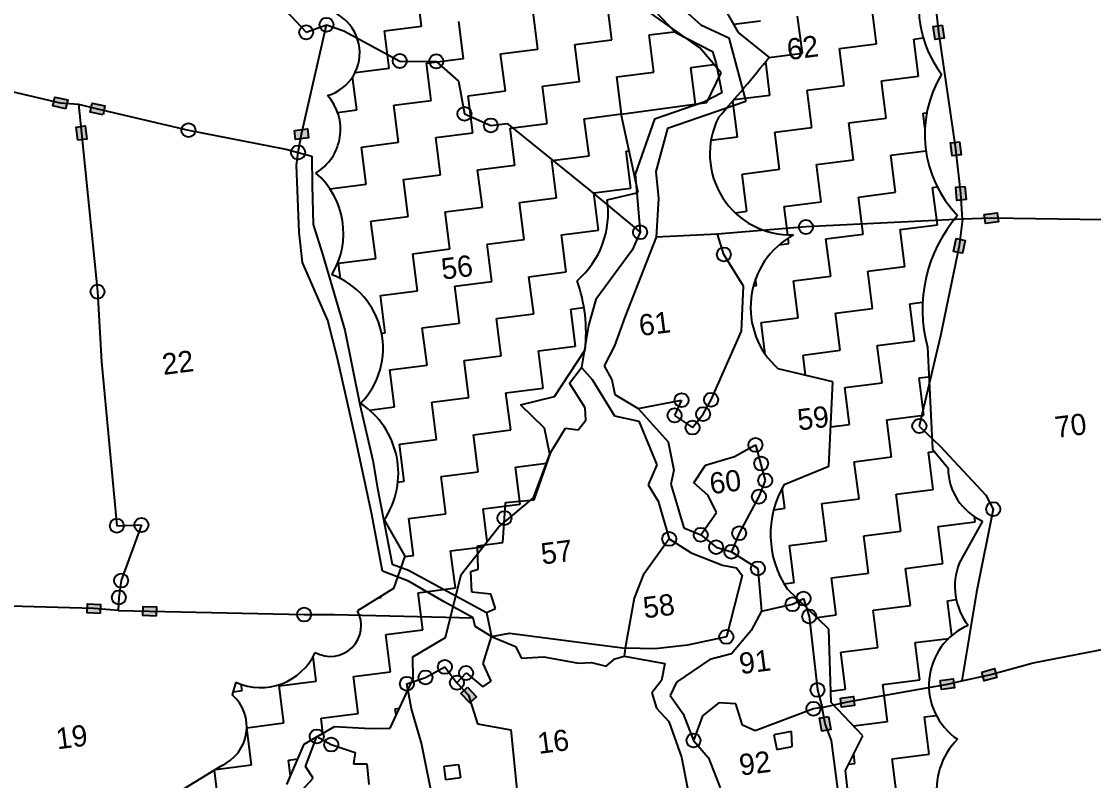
# Model space of a CAD drawing. Header units: metres. Extents: x 319146 to 321938, y 1851057 to 1854971.
# Drawn here: x 319807 to 320727, y 1852050 to 1852702 of the extents above; entities that cross this region are included whole.
import ezdxf

# ---------------------------------------------------------------- set-up
doc = ezdxf.new("R2010")
doc.units = ezdxf.units.M
doc.header["$LTSCALE"] = 0.3
for name, color, linetype in [('LINE_WATER', 4, 'Continuous'), ('OFF', 1, 'Continuous'), ('OTHERS', 1, 'Continuous'), ('POLY_HATCH', 12, 'Continuous'), ('POLY_PARCEL', 6, 'Continuous'), ('POLY_WATER', 4, 'Continuous'), ('TEXT_PARCEL', 7, 'Continuous')]:
    doc.layers.add(name, color=color, linetype=linetype)
doc.styles.add('TEXT_MAP', font='')
doc.styles.get('TEXT_MAP').set_extended_font_data('Kruti Dev 050')

msp = doc.modelspace()

# ---------------------------------------------------------------- hatches: boundary and pattern name
for points in [[(320591.49, 1852686.15), (320599.2, 1852687.29), (320597.55, 1852698.44), (320589.84, 1852697.3)], [(319835.93, 1852636.79), (319834.17, 1852629.2), (319845.14, 1852626.64), (319846.91, 1852634.23)], [(319867.82, 1852631.5), (319866.19, 1852623.88), (319877.21, 1852621.53), (319878.84, 1852629.15)], [(319861.8, 1852611.92), (319854.07, 1852610.93), (319855.49, 1852599.76), (319863.22, 1852600.74)], [(320053.6, 1852601.62), (320052.62, 1852609.35), (320041.44, 1852607.92), (320042.42, 1852600.19)], [(320606.05, 1852586.33), (320613.79, 1852587.24), (320612.48, 1852598.43), (320604.74, 1852597.52)], [(320610.22, 1852548.09), (320617.98, 1852548.83), (320616.9, 1852560.05), (320609.14, 1852559.3)], [(320645.82, 1852529.72), (320644.84, 1852537.45), (320633.66, 1852536.03), (320634.65, 1852528.3)], [(320607.21, 1852504.31), (320614.84, 1852502.72), (320617.14, 1852513.75), (320609.51, 1852515.34)], [(319863.94, 1852201.86), (319863.61, 1852194.07), (319874.86, 1852193.6), (319875.19, 1852201.38)], [(319911.73, 1852199.55), (319911.44, 1852191.76), (319922.7, 1852191.35), (319922.99, 1852199.14)], [(320644.54, 1852138.73), (320642.52, 1852146.26), (320631.64, 1852143.34), (320633.66, 1852135.82)], [(320608.03, 1852129.68), (320607.05, 1852137.42), (320595.87, 1852135.99), (320596.85, 1852128.26)], [(320192.01, 1852116.76), (320197.67, 1852122.11), (320189.94, 1852130.3), (320184.27, 1852124.95)], [(320522.27, 1852114.72), (320521.29, 1852122.45), (320510.11, 1852121.03), (320511.1, 1852113.3)], [(320494.28, 1852092.55), (320501.95, 1852093.95), (320499.93, 1852105.03), (320492.27, 1852103.63)]]:
    msp.add_hatch(color=256).paths.add_polyline_path(points)

# ---------------------------------------------------------------- linework, layer by layer
for points in [[(320597.55, 1852698.44), (320599.2, 1852687.29), (320591.49, 1852686.15), (320589.84, 1852697.3)], [(319845.14, 1852626.64), (319834.17, 1852629.2), (319835.93, 1852636.79), (319846.91, 1852634.23)], [(319877.21, 1852621.53), (319866.19, 1852623.88), (319867.82, 1852631.5), (319878.84, 1852629.15)], [(319855.49, 1852599.76), (319854.07, 1852610.93), (319861.8, 1852611.92), (319863.22, 1852600.74)], [(320041.44, 1852607.92), (320052.62, 1852609.35), (320053.6, 1852601.62), (320042.42, 1852600.19)], [(320612.48, 1852598.43), (320613.79, 1852587.24), (320606.05, 1852586.33), (320604.74, 1852597.52)], [(320616.9, 1852560.05), (320617.98, 1852548.83), (320610.22, 1852548.09), (320609.14, 1852559.3)], [(320633.66, 1852536.03), (320644.84, 1852537.45), (320645.82, 1852529.72), (320634.65, 1852528.3)], [(320617.14, 1852513.75), (320614.84, 1852502.72), (320607.21, 1852504.31), (320609.51, 1852515.34)], [(319874.86, 1852193.6), (319863.61, 1852194.07), (319863.94, 1852201.86), (319875.19, 1852201.38)], [(319922.7, 1852191.35), (319911.44, 1852191.76), (319911.73, 1852199.55), (319922.99, 1852199.14)], [(320631.64, 1852143.34), (320642.52, 1852146.26), (320644.54, 1852138.73), (320633.66, 1852135.82)], [(320595.87, 1852135.99), (320607.05, 1852137.42), (320608.03, 1852129.68), (320596.85, 1852128.26)], [(320189.94, 1852130.3), (320197.67, 1852122.11), (320192.01, 1852116.76), (320184.27, 1852124.95)], [(320510.11, 1852121.03), (320521.29, 1852122.45), (320522.27, 1852114.72), (320511.1, 1852113.3)], [(320499.93, 1852105.03), (320501.95, 1852093.95), (320494.28, 1852092.55), (320492.27, 1852103.63)]]:
    msp.add_lwpolyline(points, close=True)
for centre in [(320069.05, 1852698.85), (320051.58, 1852692.3), (320131.93, 1852667.68), (320163.26, 1852667.39), (320187.46, 1852622.35), (320210.11, 1852612.42), (319950.51, 1852608.35), (320044.63, 1852589.28), (320338.23, 1852520.69), (320480.58, 1852525.25), (320410.08, 1852501.68), (319872.48, 1852469.75), (320373.86, 1852376.62), (320399.11, 1852377.03), (320392.25, 1852364.67), (320367.85, 1852363.61), (320383.25, 1852353.06), (320577.89, 1852354.46), (320437.22, 1852338.25), (320442.12, 1852322.2), (320445.63, 1852307.72), (320445.63, 1852307.72), (320440.2, 1852293.82), (320641.36, 1852283.14), (320221.76, 1852275.42), (319889.05, 1852268.86), (319910.14, 1852269.52), (320363.22, 1852257.55), (320390.23, 1852261.14), (320423.27, 1852262.4), (320403.47, 1852250.49), (320416.59, 1852246.51), (320439.34, 1852232.25), (319892.72, 1852221.84), (319890.79, 1852207.4), (320469.03, 1852201.54), (320478.54, 1852206.34), (320049.8, 1852192.63), (320483.36, 1852191.06), (320412.24, 1852173.45), (320170.69, 1852147.76), (320154.01, 1852138.72), (320181.01, 1852134.2), (320188.8, 1852142.5), (320138.07, 1852133.23), (320490.48, 1852127.95), (320486.97, 1852111.85), (320060.68, 1852088.12), (320073.08, 1852081.04), (320384.03, 1852084.68)]:
    msp.add_circle(centre, 6.03)
at = {"layer": 'LINE_WATER'}
for p, q in [((320210.73, 1852173.94), (320231.33, 1852165.12)), ((320231.33, 1852165.12), (320236.34, 1852155.26)), ((320236.34, 1852155.26), (320255.54, 1852156.39)), ((320255.54, 1852156.39), (320285.34, 1852150.99)), ((320285.34, 1852150.99), (320296.36, 1852151.45)), ((320296.36, 1852151.45), (320308.96, 1852148.37)), ((320308.96, 1852148.37), (320316.6, 1852154.78)), ((320316.6, 1852154.78), (320324.48, 1852156.84))]:
    msp.add_line(p, q, dxfattribs=at)
at = {"layer": 'OFF'}
for p, q in [((320044.63, 1852589.28), (320056.33, 1852585.89)), ((320206.25, 1852194.38), (320210.73, 1852173.94))]:
    msp.add_line(p, q, dxfattribs=at)
at = {"layer": 'OTHERS'}
for p, q in [((320468.1, 1852092.18), (320452.99, 1852089.34)), ((320452.99, 1852089.34), (320455.48, 1852076.92)), ((320468.8, 1852079.53), (320468.1, 1852092.18)), ((320455.48, 1852076.92), (320468.8, 1852079.53)), ((320169.93, 1852062.44), (320182.47, 1852064.03)), ((320171.41, 1852050.8), (320169.93, 1852062.44)), ((320182.47, 1852064.03), (320183.95, 1852052.39)), ((320183.95, 1852052.39), (320171.41, 1852050.8))]:
    msp.add_line(p, q, dxfattribs=at)
at = {"layer": 'POLY_HATCH'}
for p, q in [((320422.74, 1852692.1), (320385.23, 1852758.71)), ((320389.38, 1852678.98), (320329.52, 1852721.65)), ((320449.04, 1852670.99), (320422.74, 1852692.1)), ((320407.88, 1852657.46), (320389.38, 1852678.98)), ((320395.36, 1852631.99), (320407.88, 1852657.46)), ((320321.84, 1852622.13), (320395.36, 1852631.99)), ((320336.5, 1852554.91), (320321.84, 1852622.13)), ((320309.85, 1852548.47), (320336.5, 1852554.91)), ((320264.88, 1852379.91), (320291, 1852419.7)), ((320584.88, 1852422.07), (320589.3, 1852334.66)), ((320503.58, 1852392.32), (320456.61, 1852403.62)), ((320500.08, 1852319.97), (320503.58, 1852392.32)), ((320235.68, 1852372.74), (320264.88, 1852379.91)), ((320256.08, 1852352.71), (320235.68, 1852372.74)), ((320260.82, 1852330.16), (320256.08, 1852352.71)), ((320589.3, 1852334.66), (320602.63, 1852318.21)), ((320246.63, 1852292.96), (320260.82, 1852330.16)), ((320461.83, 1852304.23), (320500.08, 1852319.97)), ((320216.55, 1852267.57), (320246.63, 1852292.96)), ((320118.55, 1852273.87), (320136.26, 1852242.9)), ((320632.22, 1852272.9), (320612.23, 1852236.73)), ((320184.67, 1852227.06), (320216.55, 1852267.57)), ((320136.26, 1852242.9), (320126.48, 1852215.04)), ((320171.04, 1852172.89), (320184.67, 1852227.06)), ((320126.48, 1852215.04), (320095.6, 1852195.94)), ((320500.22, 1852180.1), (320464.41, 1852214.67)), ((320502.21, 1852117.26), (320500.22, 1852180.1)), ((320143.04, 1852156.29), (320171.04, 1852172.89)), ((320143.57, 1852137.46), (320143.04, 1852156.29)), ((319991.23, 1852134.49), (319988.19, 1852123.73)), ((320123.62, 1852095.27), (320143.57, 1852137.46)), ((320529.5, 1852088.65), (320502.21, 1852117.26)), ((320049.98, 1852081.37), (320076.01, 1852096.66)), ((320076.01, 1852096.66), (320106.87, 1852095)), ((320106.87, 1852095), (320123.62, 1852095.27)), ((320514.58, 1852058.9), (320529.5, 1852088.65)), ((320034.93, 1852046.72), (320049.98, 1852081.37)), ((319978.87, 1852062.93), (319938.33, 1852038.08)), ((320518.57, 1852022.05), (320514.58, 1852058.9))]:
    msp.add_line(p, q, dxfattribs=at)
at = {"layer": 'POLY_HATCH', "linetype": 'Continuous'}
for p, q in [((320150.69, 1852697.58), (320146.63, 1852729.45)), ((320314.09, 1852685.99), (320310.03, 1852717.86)), ((320541.23, 1852682.51), (320537.17, 1852714.38)), ((320186.61, 1852669.77), (320182.56, 1852701.64)), ((320250.35, 1852677.88), (320246.3, 1852709.75)), ((320418.68, 1852699.3), (320441.57, 1852702.21)), ((320477.49, 1852674.4), (320473.44, 1852706.27)), ((320118.82, 1852693.53), (320150.69, 1852697.58)), ((320122.87, 1852661.66), (320118.82, 1852693.53)), ((320345.96, 1852690.05), (320369.63, 1852693.06)), ((320282.22, 1852681.93), (320314.09, 1852685.99)), ((320350.01, 1852658.18), (320345.96, 1852690.05)), ((320573.1, 1852686.56), (320581.19, 1852687.59)), ((320577.15, 1852654.69), (320573.1, 1852686.56)), ((320218.48, 1852673.82), (320250.35, 1852677.88)), ((320222.54, 1852641.95), (320218.48, 1852673.82)), ((320286.28, 1852650.07), (320282.22, 1852681.93)), ((320448.85, 1852670.75), (320477.49, 1852674.4)), ((320509.36, 1852678.45), (320541.23, 1852682.51)), ((320513.42, 1852646.58), (320509.36, 1852678.45)), ((320154.74, 1852665.71), (320186.61, 1852669.77)), ((320158.8, 1852633.84), (320154.74, 1852665.71)), ((320381.88, 1852662.23), (320401.62, 1852664.74)), ((320449.68, 1852638.47), (320446.02, 1852667.23)), ((320093.64, 1852657.94), (320122.87, 1852661.66)), ((320318.14, 1852654.12), (320350.01, 1852658.18)), ((320385.89, 1852630.72), (320381.88, 1852662.23)), ((320095.06, 1852625.73), (320091.45, 1852654.07)), ((320254.41, 1852646.01), (320286.28, 1852650.07)), ((320258.46, 1852614.14), (320254.41, 1852646.01)), ((320322.2, 1852622.25), (320318.14, 1852654.12)), ((320481.55, 1852642.53), (320513.42, 1852646.58)), ((320545.28, 1852650.64), (320577.15, 1852654.69)), ((320549.34, 1852618.77), (320545.28, 1852650.64)), ((320190.67, 1852637.9), (320222.54, 1852641.95)), ((320194.72, 1852606.03), (320190.67, 1852637.9)), ((320418.81, 1852634.54), (320449.68, 1852638.47)), ((320485.6, 1852610.66), (320481.55, 1852642.53)), ((320126.93, 1852629.79), (320158.8, 1852633.84)), ((320130.98, 1852597.92), (320126.93, 1852629.79)), ((320421.86, 1852602.55), (320417.92, 1852633.51)), ((320078.53, 1852623.63), (320095.06, 1852625.73)), ((320290.33, 1852618.2), (320322.2, 1852622.25)), ((320294.39, 1852586.33), (320290.33, 1852618.2)), ((320517.47, 1852614.71), (320549.34, 1852618.77)), ((320581.21, 1852622.82), (320584.31, 1852623.22)), ((320582.76, 1852610.65), (320581.21, 1852622.82)), ((320226.59, 1852610.09), (320258.46, 1852614.14)), ((320230.65, 1852578.22), (320226.59, 1852610.09)), ((320453.73, 1852606.6), (320485.6, 1852610.66)), ((320521.53, 1852582.84), (320517.47, 1852614.71)), ((320162.85, 1852601.98), (320194.72, 1852606.03)), ((320166.91, 1852570.11), (320162.85, 1852601.98)), ((320399.06, 1852599.65), (320421.86, 1852602.55)), ((320457.79, 1852574.73), (320453.73, 1852606.6)), ((320099.12, 1852593.86), (320130.98, 1852597.92)), ((320103.17, 1852562), (320099.12, 1852593.86)), ((320326.26, 1852590.38), (320328.7, 1852590.69)), ((320553.4, 1852586.9), (320583.56, 1852590.74)), ((320262.52, 1852582.27), (320294.39, 1852586.33)), ((320266.57, 1852550.4), (320262.52, 1852582.27)), ((320330.31, 1852558.51), (320326.26, 1852590.38)), ((320489.66, 1852578.79), (320521.53, 1852582.84)), ((320557.45, 1852555.03), (320553.4, 1852586.9)), ((320198.78, 1852574.16), (320230.65, 1852578.22)), ((320202.83, 1852542.29), (320198.78, 1852574.16)), ((320425.92, 1852570.68), (320457.79, 1852574.73)), ((320493.71, 1852546.92), (320489.66, 1852578.79)), ((320135.04, 1852566.05), (320166.91, 1852570.11)), ((320139.1, 1852534.18), (320135.04, 1852566.05)), ((320429.97, 1852538.81), (320425.92, 1852570.68)), ((320071.91, 1852558.02), (320103.17, 1852562)), ((320298.44, 1852554.46), (320330.31, 1852558.51)), ((320302.5, 1852522.59), (320298.44, 1852554.46)), ((320525.58, 1852550.98), (320557.45, 1852555.03)), ((320589.32, 1852559.09), (320593.33, 1852559.6)), ((320593.38, 1852527.22), (320589.32, 1852559.09)), ((320234.7, 1852546.35), (320266.57, 1852550.4)), ((320238.76, 1852514.48), (320234.7, 1852546.35)), ((320461.84, 1852542.86), (320493.71, 1852546.92)), ((320529.64, 1852519.11), (320525.58, 1852550.98)), ((320170.96, 1852538.24), (320202.83, 1852542.29)), ((320175.02, 1852506.37), (320170.96, 1852538.24)), ((320419.76, 1852537.51), (320429.97, 1852538.81)), ((320464.95, 1852518.48), (320461.84, 1852542.86)), ((320107.23, 1852530.13), (320139.1, 1852534.18)), ((320111.28, 1852498.26), (320107.23, 1852530.13)), ((320561.51, 1852523.16), (320593.38, 1852527.22)), ((320270.63, 1852518.53), (320302.5, 1852522.59)), ((320274.68, 1852486.66), (320270.63, 1852518.53)), ((320497.77, 1852515.05), (320529.64, 1852519.11)), ((320565.56, 1852491.29), (320561.51, 1852523.16)), ((320206.89, 1852510.42), (320238.76, 1852514.48)), ((320210.94, 1852478.55), (320206.89, 1852510.42)), ((320457.58, 1852509.94), (320465.9, 1852511)), ((320465.9, 1852511), (320465.3, 1852515.73)), ((320501.82, 1852483.18), (320497.77, 1852515.05)), ((320143.15, 1852502.31), (320175.02, 1852506.37)), ((320147.21, 1852470.44), (320143.15, 1852502.31)), ((320079.41, 1852494.2), (320111.28, 1852498.26)), ((320081.1, 1852480.94), (320079.41, 1852494.2)), ((320533.69, 1852487.24), (320565.56, 1852491.29)), ((320242.81, 1852482.61), (320274.68, 1852486.66)), ((320246.87, 1852450.74), (320242.81, 1852482.61)), ((320438.08, 1852475.07), (320437.37, 1852480.71)), ((320469.95, 1852479.13), (320501.82, 1852483.18)), ((320537.75, 1852455.37), (320533.69, 1852487.24)), ((320179.07, 1852474.5), (320210.94, 1852478.55)), ((320183.13, 1852442.63), (320179.07, 1852474.5)), ((320435.47, 1852474.74), (320438.08, 1852475.07)), ((320474.01, 1852447.26), (320469.95, 1852479.13)), ((320115.34, 1852466.39), (320147.21, 1852470.44)), ((320119.39, 1852434.52), (320115.34, 1852466.39)), ((320278.74, 1852454.79), (320290.03, 1852456.23)), ((320282.79, 1852422.93), (320278.74, 1852454.79)), ((320505.88, 1852451.31), (320537.75, 1852455.37)), ((320569.62, 1852459.42), (320580.74, 1852460.84)), ((320573.67, 1852427.55), (320569.62, 1852459.42)), ((320215, 1852446.68), (320246.87, 1852450.74)), ((320219.05, 1852414.81), (320215, 1852446.68)), ((320442.14, 1852443.2), (320474.01, 1852447.26)), ((320509.93, 1852419.44), (320505.88, 1852451.31)), ((320116.35, 1852434.13), (320119.39, 1852434.52)), ((320151.26, 1852438.57), (320183.13, 1852442.63)), ((320155.32, 1852406.7), (320151.26, 1852438.57)), ((320445.58, 1852416.13), (320442.14, 1852443.2)), ((320541.8, 1852423.5), (320573.67, 1852427.55)), ((320250.92, 1852418.87), (320282.79, 1852422.93)), ((320254.98, 1852387), (320250.92, 1852418.87)), ((320478.06, 1852415.39), (320509.93, 1852419.44)), ((320545.86, 1852391.63), (320541.8, 1852423.5)), ((320123.45, 1852402.65), (320155.32, 1852406.7)), ((320187.19, 1852410.76), (320219.05, 1852414.81)), ((320191.24, 1852378.89), (320187.19, 1852410.76)), ((320480.29, 1852397.93), (320478.06, 1852415.39)), ((320127.5, 1852370.78), (320123.45, 1852402.65)), ((320513.99, 1852387.57), (320545.86, 1852391.63)), ((320577.73, 1852395.68), (320586.16, 1852396.76)), ((320581.78, 1852363.81), (320577.73, 1852395.68)), ((320223.11, 1852382.95), (320254.98, 1852387)), ((320227.17, 1852351.08), (320223.11, 1852382.95)), ((320518.04, 1852355.7), (320513.99, 1852387.57)), ((320105.97, 1852368.04), (320127.5, 1852370.78)), ((320159.37, 1852374.84), (320191.24, 1852378.89)), ((320163.43, 1852342.97), (320159.37, 1852374.84)), ((320549.91, 1852359.76), (320581.78, 1852363.81)), ((320501.71, 1852353.63), (320518.04, 1852355.7)), ((320553.97, 1852327.89), (320549.91, 1852359.76)), ((320131.56, 1852338.91), (320163.43, 1852342.97)), ((320195.3, 1852347.02), (320227.17, 1852351.08)), ((320199.35, 1852315.15), (320195.3, 1852347.02)), ((320135.61, 1852307.04), (320131.56, 1852338.91)), ((320522.1, 1852323.84), (320553.97, 1852327.89)), ((320526.15, 1852291.97), (320522.1, 1852323.84)), ((320585.84, 1852331.95), (320590.97, 1852332.6)), ((320589.89, 1852300.08), (320585.84, 1852331.95)), ((320167.48, 1852311.1), (320199.35, 1852315.15)), ((320231.22, 1852319.21), (320257.94, 1852322.61)), ((320235.28, 1852287.34), (320231.22, 1852319.21)), ((320130.33, 1852306.37), (320135.61, 1852307.04)), ((320171.54, 1852279.23), (320167.48, 1852311.1)), ((320462.42, 1852283.86), (320460.19, 1852301.31)), ((320558.02, 1852296.02), (320589.89, 1852300.08)), ((320203.41, 1852283.28), (320235.28, 1852287.34)), ((320494.28, 1852287.91), (320526.15, 1852291.97)), ((320498.34, 1852256.04), (320494.28, 1852287.91)), ((320562.08, 1852264.15), (320558.02, 1852296.02)), ((320139.67, 1852275.17), (320171.54, 1852279.23)), ((320206.96, 1852255.38), (320203.41, 1852283.28)), ((320452.91, 1852282.65), (320462.42, 1852283.86)), ((320143.72, 1852243.3), (320139.67, 1852275.17)), ((320593.95, 1852268.21), (320625.82, 1852272.26)), ((320625.82, 1852272.26), (320625.26, 1852276.68)), ((320530.21, 1852260.1), (320562.08, 1852264.15)), ((320534.26, 1852228.23), (320530.21, 1852260.1)), ((320598, 1852236.34), (320593.95, 1852268.21)), ((320175.59, 1852247.36), (320203.43, 1852250.9)), ((320466.47, 1852251.99), (320498.34, 1852256.04)), ((320470.53, 1852220.12), (320466.47, 1852251.99)), ((320136.06, 1852242.33), (320143.72, 1852243.3)), ((320179.65, 1852215.49), (320175.59, 1852247.36)), ((320566.13, 1852232.28), (320598, 1852236.34)), ((320570.19, 1852200.41), (320566.13, 1852232.28)), ((320502.4, 1852224.17), (320534.26, 1852228.23)), ((320506.45, 1852192.3), (320502.4, 1852224.17)), ((320147.78, 1852211.43), (320179.65, 1852215.49)), ((320461.71, 1852218.99), (320470.53, 1852220.12)), ((320113.62, 1852207.09), (320115.91, 1852207.38)), ((320115.91, 1852207.38), (320115.78, 1852208.42)), ((320151.83, 1852179.56), (320147.78, 1852211.43)), ((320602.06, 1852204.47), (320609.58, 1852205.43)), ((320605.85, 1852174.71), (320602.06, 1852204.47)), ((320538.32, 1852196.36), (320570.19, 1852200.41)), ((320542.38, 1852164.49), (320538.32, 1852196.36)), ((320489.78, 1852190.18), (320506.45, 1852192.3)), ((320119.96, 1852175.51), (320151.83, 1852179.56)), ((320124.02, 1852143.64), (320119.96, 1852175.51)), ((320574.24, 1852168.54), (320603.11, 1852172.22)), ((320578.3, 1852136.67), (320574.24, 1852168.54)), ((320510.51, 1852160.43), (320542.38, 1852164.49)), ((320514.56, 1852128.56), (320510.51, 1852160.43)), ((320060.28, 1852135.53), (320057.59, 1852156.65)), ((320092.15, 1852139.58), (320124.02, 1852143.64)), ((319996.54, 1852127.42), (319995.87, 1852132.67)), ((320028.41, 1852131.47), (320060.28, 1852135.53)), ((320032.47, 1852099.6), (320028.41, 1852131.47)), ((320096.21, 1852107.72), (320092.15, 1852139.58)), ((320546.43, 1852132.62), (320578.3, 1852136.67)), ((320550.49, 1852100.75), (320546.43, 1852132.62)), ((319988.96, 1852126.45), (319996.54, 1852127.42)), ((320501.91, 1852126.95), (320514.56, 1852128.56)), ((320128.07, 1852111.77), (320131.64, 1852112.22)), ((320064.34, 1852103.66), (320096.21, 1852107.72)), ((320065.98, 1852090.77), (320064.34, 1852103.66)), ((320128.79, 1852106.19), (320128.07, 1852111.77)), ((320582.35, 1852104.81), (320592.42, 1852106.09)), ((320586.41, 1852072.94), (320582.35, 1852104.81)), ((320000.6, 1852095.55), (320032.47, 1852099.6)), ((320004.65, 1852063.68), (320000.6, 1852095.55)), ((320521.48, 1852097.06), (320550.49, 1852100.75)), ((320036.52, 1852067.74), (320044.5, 1852068.75)), ((320038.23, 1852054.32), (320036.52, 1852067.74)), ((320522.67, 1852064.83), (320521.64, 1852072.97)), ((320554.54, 1852068.88), (320586.41, 1852072.94)), ((320558.6, 1852037.01), (320554.54, 1852068.88)), ((319976.84, 1852027.76), (319972.83, 1852059.23)), ((319973.66, 1852059.74), (320004.65, 1852063.68)), ((320517.2, 1852064.13), (320522.67, 1852064.83))]:
    msp.add_line(p, q, dxfattribs=at)
at = {"layer": 'POLY_HATCH'}
for centre, radius, start, end in [((320674.22, 1852714.69), 96.9, 161.18511, 217.04839), ((320059.36, 1852674.72), 38.17, 286.16661, 97.52925), ((319325.24, 1853572.38), 1440.64, 318.57787, 321.26718), ((320682.75, 1852604.72), 100.17, 149.00227, 224.05555), ((320037.42, 1852609.02), 43.64, 300.87533, 41.72864), ((320467.61, 1852587.96), 69.54, 153.25374, 271.87547), ((320015.55, 1852519.84), 68.08, 328.48486, 49.44688), ((320234.69, 1852536.96), 76.04, 310.51329, 8.70297), ((320703.56, 1852454.35), 122.99, 138.97927, 195.21514), ((320503.82, 1852456.35), 70.78, 118.65333, 228.16345), ((320050.26, 1852421.04), 67.38, 315.50958, 69.74268), ((320158.95, 1852434.47), 132.87, 353.61474, 19.64894), ((320059.01, 1852313.84), 71.71, 326.12017, 56.75577), ((320652.37, 1852318.38), 49.75, 180.19612, 246.09839), ((320534.64, 1852261.51), 84.42, 149.5931, 213.69719), ((320662.89, 1852216.69), 54.48, 158.41916, 217.65595), ((320072.4, 1852183.22), 26.46, 240.49853, 28.74389), ((320642.24, 1852131.96), 56.14, 113.61051, 235.71036), ((320012.37, 1852181.63), 51.66, 245.84663, 335.48527), ((319964.09, 1852096.31), 36.51, 293.88719, 48.68617), ((320654.15, 1852042.27), 61.41, 135.14931, 244.36972)]:
    msp.add_arc(centre, radius, start, end, dxfattribs=at)
at = {"layer": 'POLY_PARCEL'}
for p, q in [((320594.52, 1852692.3), (320588.36, 1852752.12)), ((320025.23, 1852720.65), (320051.58, 1852692.3)), ((320047.52, 1852604.77), (320069.05, 1852698.85)), ((320051.58, 1852692.3), (320069.05, 1852698.85)), ((320069.05, 1852698.85), (320083.82, 1852693.71)), ((320083.82, 1852693.71), (320131.93, 1852667.68)), ((320609.27, 1852592.38), (320594.52, 1852692.3)), ((320131.93, 1852667.68), (320163.26, 1852667.39)), ((320163.26, 1852667.39), (320182.33, 1852650.25)), ((319757.76, 1852651.01), (319840.54, 1852631.72)), ((320182.33, 1852650.25), (320187.46, 1852622.35)), ((319840.54, 1852631.72), (319856.06, 1852630.51)), ((319856.06, 1852630.51), (319858.64, 1852605.84)), ((319856.06, 1852630.51), (319872.51, 1852626.52)), ((319872.51, 1852626.52), (319950.51, 1852608.35)), ((320187.46, 1852622.35), (320210.11, 1852612.42)), ((320210.11, 1852612.42), (320224.09, 1852613.97)), ((320224.09, 1852613.97), (320294.1, 1852557.45)), ((319858.64, 1852605.84), (319872.48, 1852469.75)), ((319950.51, 1852608.35), (320034.06, 1852592.05)), ((320044.63, 1852589.28), (320047.52, 1852604.77)), ((320034.06, 1852592.05), (320044.63, 1852589.28)), ((320613.56, 1852554.07), (320609.27, 1852592.38)), ((320294.1, 1852557.45), (320338.23, 1852520.69)), ((320614.82, 1852532.07), (320613.56, 1852554.07)), ((320614.82, 1852532.07), (320480.58, 1852525.25)), ((320614.82, 1852532.07), (320612.18, 1852509.03)), ((320639.74, 1852532.88), (320614.82, 1852532.07)), ((320734.47, 1852531.51), (320639.74, 1852532.88)), ((320404.7, 1852519.07), (320351.9, 1852516.62)), ((320480.58, 1852525.25), (320404.7, 1852519.07)), ((320410.08, 1852501.68), (320404.7, 1852519.07)), ((320612.18, 1852509.03), (320596.02, 1852431.76)), ((320427.08, 1852474.5), (320410.08, 1852501.68)), ((320425.12, 1852435.71), (320427.08, 1852474.5)), ((319872.48, 1852469.75), (319875.78, 1852409.65)), ((320399.11, 1852377.03), (320425.12, 1852435.71)), ((320596.02, 1852431.76), (320577.89, 1852354.46)), ((319875.78, 1852409.65), (319889.05, 1852268.86)), ((320277.58, 1852391.23), (320287.88, 1852404.75)), ((320291.08, 1852370.11), (320277.58, 1852391.23)), ((320291.57, 1852359.36), (320291.08, 1852370.11)), ((320336.6, 1852369.48), (320373.86, 1852376.62)), ((320373.86, 1852376.62), (320367.85, 1852363.61)), ((320392.25, 1852364.67), (320399.11, 1852377.03)), ((320367.85, 1852363.61), (320383.25, 1852353.06)), ((320383.25, 1852353.06), (320392.25, 1852364.67)), ((320261.54, 1852332), (320274.19, 1852352.54)), ((320274.19, 1852352.54), (320284.97, 1852351.27)), ((320284.97, 1852351.27), (320291.57, 1852359.36)), ((320577.89, 1852354.46), (320595.73, 1852337.15)), ((320419.22, 1852328.43), (320437.22, 1852338.25)), ((320437.22, 1852338.25), (320445.63, 1852307.72)), ((320595.73, 1852337.15), (320635.07, 1852295.21)), ((320247.42, 1852291.08), (320261.54, 1852332)), ((320394.25, 1852320.74), (320419.22, 1852328.43)), ((320384.29, 1852305.6), (320394.25, 1852320.74)), ((320396.53, 1852294.95), (320384.29, 1852305.6)), ((320445.63, 1852307.72), (320440.2, 1852293.82)), ((320221.76, 1852275.42), (320222.71, 1852288.82)), ((320222.71, 1852288.82), (320247.42, 1852291.08)), ((320403.71, 1852280.26), (320396.53, 1852294.95)), ((320440.2, 1852293.82), (320423.27, 1852262.4)), ((320635.07, 1852295.21), (320641.36, 1852283.14)), ((320390.23, 1852261.14), (320403.71, 1852280.26)), ((320641.36, 1852283.14), (320627.06, 1852211.98)), ((319889.05, 1852268.86), (319910.14, 1852269.52)), ((319910.14, 1852269.52), (319892.72, 1852221.84)), ((320220.34, 1852254.52), (320221.76, 1852275.42)), ((320423.27, 1852262.4), (320416.59, 1852246.51)), ((320198.55, 1852251.57), (320220.34, 1852254.52)), ((320199.14, 1852231.64), (320198.55, 1852251.57)), ((320363.22, 1852257.55), (320340.84, 1852226.35)), ((320192.84, 1852229.59), (320199.14, 1852231.64)), ((320193.86, 1852211.84), (320192.84, 1852229.59)), ((320340.84, 1852226.35), (320333.05, 1852206.64)), ((319892.72, 1852221.84), (319890.79, 1852207.4)), ((319890.79, 1852207.4), (319890.2, 1852196.03)), ((320210.2, 1852210.2), (320193.86, 1852211.84)), ((320214.24, 1852197.97), (320210.2, 1852210.2)), ((320333.05, 1852206.64), (320325.35, 1852163.75)), ((320469.03, 1852201.54), (320478.54, 1852206.34)), ((320478.54, 1852206.34), (320483.36, 1852191.06)), ((320627.06, 1852211.98), (320614.3, 1852135.86)), ((319869.4, 1852197.73), (319797.5, 1852199.87)), ((319890.2, 1852196.03), (319869.4, 1852197.73)), ((319890.2, 1852196.03), (319917.21, 1852195.45)), ((319917.21, 1852195.45), (320049.8, 1852192.63)), ((320206.25, 1852194.38), (320214.24, 1852197.97)), ((320442.36, 1852195.64), (320469.03, 1852201.54)), ((320049.8, 1852192.63), (320075.59, 1852192.73)), ((320075.59, 1852192.73), (320194.91, 1852189.84)), ((320483.36, 1852191.06), (320490.48, 1852127.95)), ((320210.73, 1852173.94), (320226, 1852176.76)), ((320226, 1852176.76), (320325.35, 1852163.75)), ((320203.59, 1852150.78), (320210.73, 1852173.94)), ((320675.68, 1852151.11), (320768.11, 1852169.16)), ((320210.42, 1852135.53), (320203.59, 1852150.78)), ((320638.09, 1852141.04), (320675.68, 1852151.11)), ((320154.01, 1852138.72), (320170.69, 1852147.76)), ((320170.69, 1852147.76), (320181.01, 1852134.2)), ((320181.01, 1852134.2), (320188.8, 1852142.5)), ((320188.8, 1852142.5), (320203.3, 1852130.54)), ((320614.3, 1852135.86), (320638.09, 1852141.04)), ((320138.07, 1852133.23), (320154.01, 1852138.72)), ((320141.94, 1852111.63), (320138.07, 1852133.23)), ((320181.01, 1852134.2), (320190.97, 1852123.53)), ((320203.3, 1852130.54), (320210.42, 1852135.53)), ((320516.19, 1852117.88), (320601.95, 1852132.84)), ((320601.95, 1852132.84), (320614.3, 1852135.86)), ((320190.97, 1852123.53), (320198.69, 1852098.75)), ((320490.48, 1852127.95), (320494.5, 1852112.97)), ((320405.89, 1852116.87), (320391.77, 1852105.62)), ((320420.32, 1852115.92), (320405.89, 1852116.87)), ((320426.21, 1852097.6), (320420.32, 1852115.92)), ((320494.5, 1852112.97), (320486.97, 1852111.85)), ((320494.5, 1852112.97), (320516.19, 1852117.88)), ((320497.11, 1852098.79), (320494.5, 1852112.97)), ((320150.5, 1852082.18), (320141.94, 1852111.63)), ((320391.77, 1852105.62), (320384.03, 1852084.68)), ((320486.97, 1852111.85), (320436.96, 1852092.92)), ((320198.69, 1852098.75), (320227.32, 1852093.78)), ((320227.32, 1852093.78), (320234.38, 1852021.46)), ((320436.96, 1852092.92), (320426.21, 1852097.6)), ((320502.54, 1852084.52), (320497.11, 1852098.79)), ((320051.06, 1852062.24), (320060.68, 1852088.12)), ((320060.68, 1852088.12), (320073.08, 1852081.04)), ((320509.67, 1852029.86), (320502.54, 1852084.52)), ((320073.08, 1852081.04), (320093.52, 1852074.17)), ((320165.95, 1852005.35), (320150.5, 1852082.18)), ((320093.52, 1852074.17), (320092.1, 1852064.41)), ((320057.71, 1852052.24), (320051.06, 1852062.24)), ((320092.1, 1852064.41), (320103.62, 1852064.58)), ((320103.62, 1852064.58), (320105.32, 1852046.68)), ((320040.02, 1852033.32), (320057.71, 1852052.24))]:
    msp.add_line(p, q, dxfattribs=at)
at = {"layer": 'POLY_WATER'}
for p, q in [((320317.62, 1852745.81), (320368.6, 1852692.26)), ((320379.45, 1852708.35), (320390.22, 1852698.79)), ((320368.6, 1852692.26), (320400.44, 1852675.91)), ((320390.22, 1852698.79), (320414.24, 1852687.65)), ((320414.24, 1852687.65), (320428.88, 1852632.98)), ((320400.44, 1852675.91), (320403.5, 1852665.62)), ((320403.5, 1852665.62), (320408.46, 1852640.41)), ((320408.46, 1852640.41), (320392.94, 1852632.41)), ((320392.94, 1852632.41), (320350.63, 1852617.9)), ((320428.88, 1852632.98), (320361.71, 1852609.77)), ((320350.63, 1852617.9), (320333.9, 1852570.5)), ((320361.71, 1852609.77), (320351.72, 1852572.9)), ((320043.4, 1852578.24), (320044.63, 1852589.28)), ((320056.33, 1852585.89), (320056.68, 1852560.99)), ((320045.62, 1852520.94), (320043.4, 1852578.24)), ((320351.72, 1852572.9), (320353.98, 1852549.69)), ((320333.9, 1852570.5), (320338.23, 1852520.69)), ((320056.68, 1852560.99), (320057.58, 1852527.34)), ((320353.98, 1852549.69), (320351.9, 1852516.62)), ((320057.58, 1852527.34), (320065.97, 1852501.21)), ((320048.38, 1852494.85), (320045.62, 1852520.94)), ((320338.23, 1852520.69), (320331.31, 1852505.28)), ((320351.9, 1852516.62), (320325.01, 1852447.81)), ((320065.97, 1852501.21), (320084.89, 1852436.66)), ((320331.31, 1852505.28), (320300.3, 1852463.06)), ((320070.32, 1852444.93), (320048.38, 1852494.85)), ((320300.3, 1852463.06), (320294, 1852440.69)), ((320078.4, 1852412.38), (320070.32, 1852444.93)), ((320325.01, 1852447.81), (320316.26, 1852423.2)), ((320084.89, 1852436.66), (320097.71, 1852372.83)), ((320294, 1852440.69), (320287.88, 1852404.75)), ((320316.26, 1852423.2), (320307.49, 1852406.03)), ((320093.54, 1852345.1), (320078.4, 1852412.38)), ((320287.88, 1852404.75), (320297.16, 1852394.47)), ((320307.49, 1852406.03), (320313.91, 1852394.05)), ((320297.16, 1852394.47), (320316.11, 1852363.27)), ((320313.91, 1852394.05), (320316.66, 1852381.6)), ((320316.66, 1852381.6), (320336.6, 1852369.48)), ((320097.71, 1852372.83), (320108.88, 1852324.92)), ((320316.11, 1852363.27), (320337.11, 1852358.75)), ((320336.6, 1852369.48), (320362.38, 1852340.89)), ((320337.11, 1852358.75), (320352.58, 1852321.28)), ((320107.65, 1852279.93), (320093.54, 1852345.1)), ((320362.38, 1852340.89), (320367.1, 1852316.59)), ((320108.88, 1852324.92), (320112.83, 1852301.22)), ((320352.58, 1852321.28), (320345.27, 1852303.84)), ((320367.1, 1852316.59), (320364.69, 1852304.42)), ((320112.83, 1852301.22), (320125.47, 1852235.87)), ((320345.27, 1852303.84), (320353.84, 1852289.97)), ((320364.69, 1852304.42), (320375.74, 1852266.97)), ((320353.84, 1852289.97), (320363.22, 1852257.55)), ((320117.21, 1852229.94), (320107.65, 1852279.93)), ((320375.74, 1852266.97), (320390.23, 1852261.14)), ((320390.23, 1852261.14), (320403.47, 1852250.49)), ((320363.22, 1852257.55), (320382.03, 1852245.76)), ((320403.47, 1852250.49), (320416.59, 1852246.51)), ((320382.03, 1852245.76), (320408.88, 1852235)), ((320416.59, 1852246.51), (320439.34, 1852232.25)), ((320125.47, 1852235.87), (320139.46, 1852230.71)), ((320408.88, 1852235), (320421.02, 1852232.85)), ((320421.02, 1852232.85), (320425.94, 1852226.29)), ((320439.34, 1852232.25), (320442.36, 1852195.64)), ((320139.49, 1852221.32), (320117.21, 1852229.94)), ((320139.46, 1852230.71), (320206.25, 1852194.38)), ((320425.94, 1852226.29), (320412.24, 1852173.45)), ((320170.11, 1852203.56), (320139.49, 1852221.32)), ((320194.91, 1852189.84), (320170.11, 1852203.56)), ((320442.36, 1852195.64), (320433.54, 1852178.93)), ((320196.68, 1852182.47), (320194.91, 1852189.84)), ((320210.73, 1852173.94), (320196.68, 1852182.47)), ((320433.54, 1852178.93), (320416.75, 1852158.88)), ((320412.24, 1852173.45), (320379, 1852166.48)), ((320325.35, 1852163.75), (320324.48, 1852156.84)), ((320351.27, 1852163.36), (320325.35, 1852163.75)), ((320379, 1852166.48), (320351.27, 1852163.36)), ((320416.75, 1852158.88), (320398.05, 1852153.94)), ((320324.48, 1852156.84), (320359.46, 1852150.72)), ((320359.46, 1852150.72), (320356.69, 1852136.07)), ((320398.05, 1852153.94), (320369.51, 1852134.72)), ((320356.69, 1852136.07), (320348.27, 1852125.42)), ((320369.51, 1852134.72), (320363.92, 1852123.06)), ((320348.27, 1852125.42), (320352.34, 1852112.21)), ((320363.92, 1852123.06), (320375.3, 1852107.53)), ((320352.34, 1852112.21), (320362.92, 1852100.92)), ((320375.3, 1852107.53), (320384.03, 1852084.68)), ((320362.92, 1852100.92), (320373.89, 1852070.23)), ((320384.03, 1852084.68), (320396.87, 1852069.79)), ((320373.89, 1852070.23), (320378.95, 1852043.57)), ((320396.87, 1852069.79), (320406.93, 1852043.85))]:
    msp.add_line(p, q, dxfattribs=at)

# ---------------------------------------------------------------- texts
at = {"layer": 'TEXT_PARCEL', "ltscale": 10, "style": 'TEXT_MAP'}
for s, p in [('62', (320465.43, 1852668.41)), ('56', (320168.7, 1852479.98)), ('61', (320338.38, 1852431.58)), ('22', (319929.14, 1852398.22)), ('59', (320474.42, 1852350.54)), ('70', (320695.45, 1852344.16)), ('60', (320399.02, 1852295.89)), ('57', (320254.28, 1852235.56)), ('58', (320341.97, 1852189.3)), ('91', (320424.46, 1852141.39)), ('19', (319838.02, 1852076.92)), ('16', (320251.3, 1852073.01)), ('92', (320424.47, 1852054.38))]:
    msp.add_text(s, height=18.213, rotation=7.25171, dxfattribs=at).set_placement(p)

doc.saveas('drawing.dxf')
